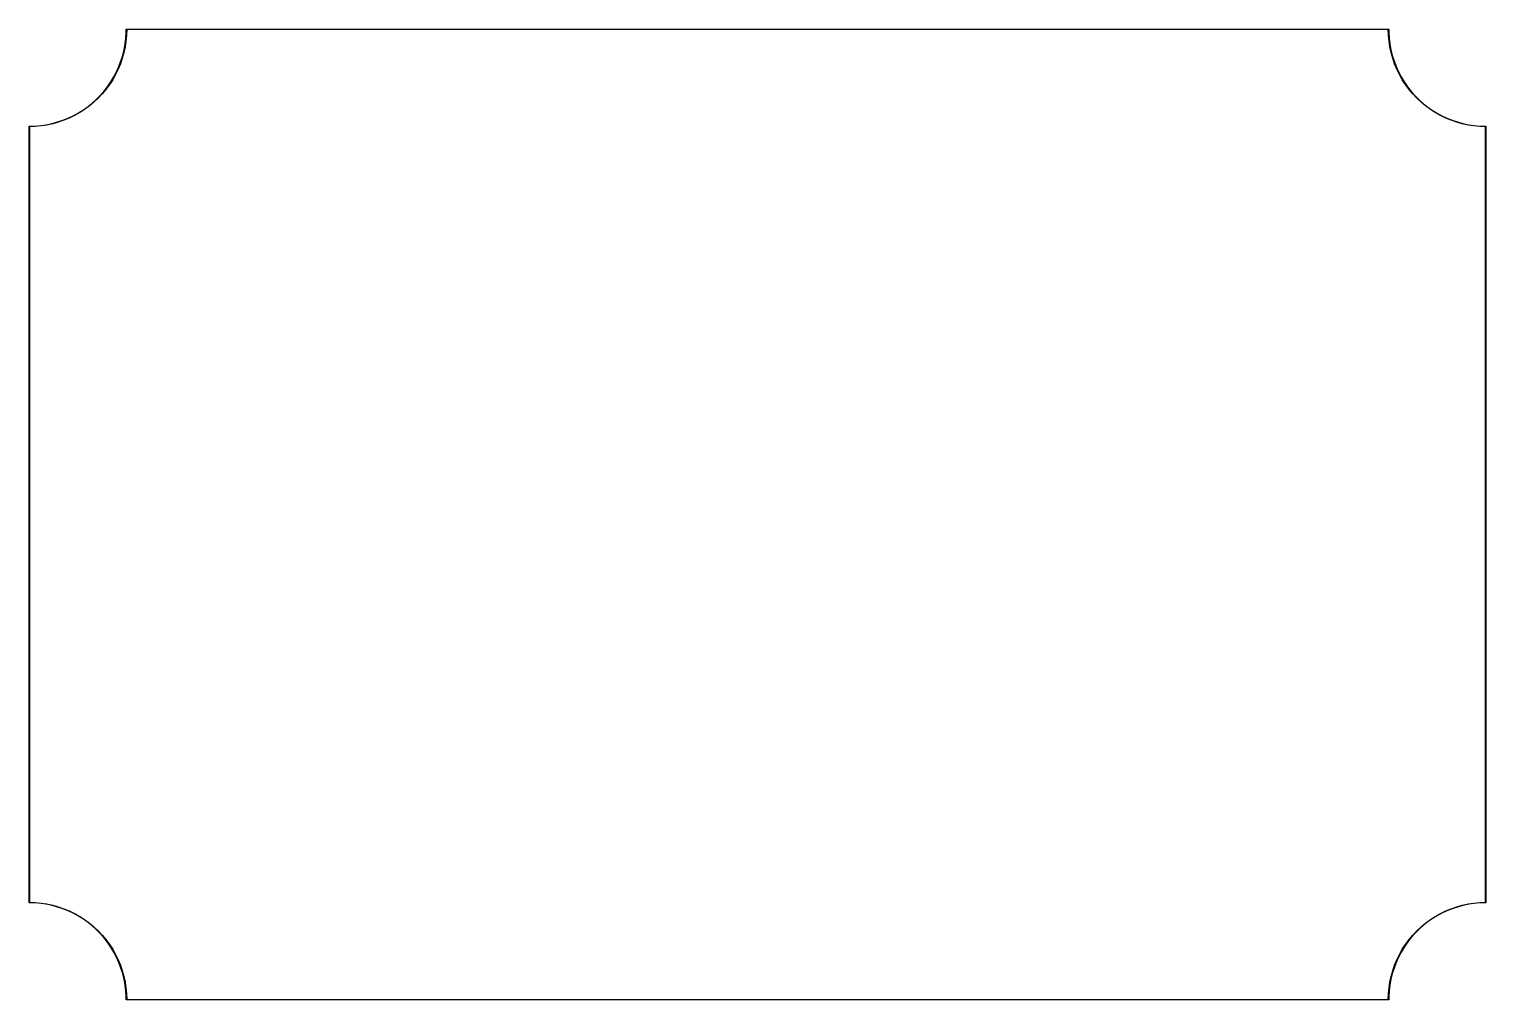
# Model space of a CAD drawing. Header units: millimetres. Extents: x 90 to 240, y -140 to -40.
import ezdxf

# ---------------------------------------------------------------- set-up
doc = ezdxf.new("R2010")
doc.units = ezdxf.units.MM
doc.layers.add('Edge.Cuts', color=254, linetype='CONTINUOUS', true_color=0xd0d2cd)

msp = doc.modelspace()

# ---------------------------------------------------------------- linework, layer by layer
at = {"layer": 'Edge.Cuts', "linetype": 'CONTINUOUS'}
for p, q in [((99.938603, -40.903138), (99.975, -40.301413)), ((99.975, -40), (99.976903, -39.994143)), ((99.975, -40.301413), (99.975, -40)), ((99.976903, -39.990433), (99.978689, -39.988646)), ((99.976903, -39.994143), (99.976903, -39.990433)), ((99.978689, -39.988646), (99.979775, -39.985305)), ((99.979775, -39.985305), (99.988023, -39.979312)), ((99.988023, -39.979312), (99.990433, -39.976903)), ((99.990433, -39.976903), (99.991682, -39.976654)), ((99.991682, -39.976654), (99.992275, -39.976224)), ((99.992275, -39.976224), (99.993847, -39.976224)), ((99.993847, -39.976224), (100, -39.975)), ((100, -39.975), (230, -39.975)), ((100.024245, -40.025), (100.00671, -40.605294)), ((229.975755, -40.025), (100.024245, -40.025)), ((229.99329, -40.605294), (229.975755, -40.025)), ((230, -39.975), (230.006153, -39.976224)), ((230.006153, -39.976224), (230.007725, -39.976224)), ((230.007725, -39.976224), (230.008317, -39.976654)), ((230.008317, -39.976654), (230.009567, -39.976903)), ((230.009567, -39.976903), (230.011976, -39.979312)), ((230.011976, -39.979312), (230.020225, -39.985305)), ((230.020225, -39.985305), (230.02131, -39.988646)), ((230.02131, -39.988646), (230.023097, -39.990433)), ((230.023097, -39.990433), (230.023097, -39.994143)), ((230.023097, -39.994143), (230.025, -40)), ((230.025, -40), (230.025, -40.301413)), ((230.025, -40.301413), (230.061397, -40.903138)), ((99.86079, -41.807057), (99.733692, -42.39914)), ((99.757278, -42.09452), (99.86594, -41.501569)), ((99.951907, -41.20838), (99.86079, -41.807057)), ((99.86594, -41.501569), (99.938603, -40.903138)), ((100.00671, -40.605294), (99.951907, -41.20838)), ((230.048093, -41.20838), (229.99329, -40.605294)), ((230.13921, -41.807057), (230.048093, -41.20838)), ((230.061397, -40.903138), (230.13406, -41.501569)), ((230.13406, -41.501569), (230.242722, -42.09452)), ((230.266308, -42.39914), (230.13921, -41.807057)), ((99.219905, -43.81901), (99.43367, -43.255358)), ((99.571077, -42.982468), (99.373538, -43.554914)), ((99.43367, -43.255358), (99.613012, -42.679828)), ((99.733692, -42.39914), (99.571077, -42.982468)), ((99.613012, -42.679828), (99.757278, -42.09452)), ((230.242722, -42.09452), (230.386988, -42.679828)), ((230.428923, -42.982468), (230.266308, -42.39914)), ((230.386988, -42.679828), (230.56633, -43.255358)), ((230.626462, -43.554914), (230.428923, -42.982468)), ((230.56633, -43.255358), (230.780095, -43.81901)), ((98.380486, -45.418388), (98.692351, -44.902502)), ((98.876697, -44.65885), (98.579207, -45.186312)), ((98.692351, -44.902502), (98.972498, -44.368726)), ((99.141796, -44.114388), (98.876697, -44.65885)), ((98.972498, -44.368726), (99.219905, -43.81901)), ((99.373538, -43.554914), (99.141796, -44.114388)), ((230.858204, -44.114388), (230.626462, -43.554914)), ((230.780095, -43.81901), (231.027502, -44.368726)), ((231.123303, -44.65885), (230.858204, -44.114388)), ((231.027502, -44.368726), (231.307649, -44.902502)), ((231.420793, -45.186312), (231.123303, -44.65885)), ((231.307649, -44.902502), (231.619514, -45.418388)), ((97.266521, -46.840259), (97.666269, -46.389038)), ((97.891515, -46.182607), (97.50382, -46.647805)), ((97.666269, -46.389038), (98.038042, -45.914504)), ((98.250413, -45.694849), (97.891515, -46.182607)), ((98.038042, -45.914504), (98.380486, -45.418388)), ((98.579207, -45.186312), (98.250413, -45.694849)), ((231.749587, -45.694849), (231.420793, -45.186312)), ((231.619514, -45.418388), (231.961958, -45.914504)), ((232.108485, -46.182607), (231.749587, -45.694849)), ((231.961958, -45.914504), (232.333731, -46.389038)), ((232.49618, -46.647805), (232.108485, -46.182607)), ((232.333731, -46.389038), (232.733479, -46.840259)), ((96.182607, -47.891515), (95.694849, -48.250413)), ((95.914504, -48.038042), (96.389038, -47.666269)), ((96.647805, -47.50382), (96.182607, -47.891515)), ((96.389038, -47.666269), (96.840259, -47.266521)), ((97.088746, -47.088746), (96.647805, -47.50382)), ((96.840259, -47.266521), (97.266521, -46.840259)), ((97.50382, -46.647805), (97.088746, -47.088746)), ((232.911254, -47.088746), (232.49618, -46.647805)), ((232.733479, -46.840259), (233.159741, -47.266521)), ((233.352195, -47.50382), (232.911254, -47.088746)), ((233.159741, -47.266521), (233.610962, -47.666269)), ((233.817393, -47.891515), (233.352195, -47.50382)), ((233.610962, -47.666269), (234.085496, -48.038042)), ((234.305151, -48.250413), (233.817393, -47.891515)), ((92.679828, -49.613012), (93.255358, -49.43367)), ((93.554914, -49.373538), (92.982468, -49.571077)), ((93.255358, -49.43367), (93.81901, -49.219905)), ((94.114388, -49.141796), (93.554914, -49.373538)), ((93.81901, -49.219905), (94.368726, -48.972498)), ((94.65885, -48.876697), (94.114388, -49.141796)), ((94.368726, -48.972498), (94.902502, -48.692351)), ((95.186312, -48.579207), (94.65885, -48.876697)), ((94.902502, -48.692351), (95.418388, -48.380486)), ((95.694849, -48.250413), (95.186312, -48.579207)), ((95.418388, -48.380486), (95.914504, -48.038042)), ((234.085496, -48.038042), (234.581612, -48.380486)), ((234.813688, -48.579207), (234.305151, -48.250413)), ((234.581612, -48.380486), (235.097498, -48.692351)), ((235.34115, -48.876697), (234.813688, -48.579207)), ((235.097498, -48.692351), (235.631274, -48.972498)), ((235.885612, -49.141796), (235.34115, -48.876697)), ((235.631274, -48.972498), (236.18099, -49.219905)), ((236.445086, -49.373538), (235.885612, -49.141796)), ((236.18099, -49.219905), (236.744642, -49.43367)), ((237.017532, -49.571077), (236.445086, -49.373538)), ((236.744642, -49.43367), (237.320172, -49.613012)), ((89.975, -50), (89.976224, -49.993846)), ((89.975, -130), (89.975, -50)), ((89.976224, -49.992275), (89.976654, -49.991682)), ((89.976224, -49.993846), (89.976224, -49.992275)), ((89.976654, -49.991682), (89.976903, -49.990433)), ((89.976903, -49.990433), (89.979312, -49.988023)), ((89.979312, -49.988023), (89.985305, -49.979775)), ((89.985305, -49.979775), (89.988646, -49.978689)), ((89.988646, -49.978689), (89.990433, -49.976903)), ((89.990433, -49.976903), (89.994144, -49.976903)), ((89.994144, -49.976903), (90, -49.975)), ((90, -49.975), (90.301413, -49.975)), ((90.605294, -50.00671), (90.025, -50.024244)), ((90.025, -50.024244), (90.025, -129.975755)), ((90.301413, -49.975), (90.903138, -49.938603)), ((91.20838, -49.951907), (90.605294, -50.00671)), ((90.903138, -49.938603), (91.501569, -49.86594)), ((91.807057, -49.86079), (91.20838, -49.951907)), ((91.501569, -49.86594), (92.09452, -49.757278)), ((92.39914, -49.733692), (91.807057, -49.86079)), ((92.09452, -49.757278), (92.679828, -49.613012)), ((92.982468, -49.571077), (92.39914, -49.733692)), ((237.60086, -49.733692), (237.017532, -49.571077)), ((237.320172, -49.613012), (237.90548, -49.757278)), ((238.192943, -49.86079), (237.60086, -49.733692)), ((237.90548, -49.757278), (238.498431, -49.86594)), ((238.79162, -49.951907), (238.192943, -49.86079)), ((238.498431, -49.86594), (239.096862, -49.938603)), ((239.394706, -50.00671), (238.79162, -49.951907)), ((239.096862, -49.938603), (239.698587, -49.975)), ((239.975, -50.024244), (239.394706, -50.00671)), ((239.698587, -49.975), (240, -49.975)), ((239.975, -129.975755), (239.975, -50.024244)), ((240, -49.975), (240.005856, -49.976903)), ((240.005856, -49.976903), (240.009567, -49.976903)), ((240.009567, -49.976903), (240.011353, -49.978689)), ((240.011353, -49.978689), (240.014695, -49.979775)), ((240.014695, -49.979775), (240.020687, -49.988023)), ((240.020687, -49.988023), (240.023097, -49.990433)), ((240.023097, -49.990433), (240.023345, -49.991682)), ((240.023345, -49.991682), (240.023776, -49.992275)), ((240.023776, -49.992275), (240.023776, -49.993846)), ((240.023776, -49.993846), (240.025, -50)), ((240.025, -50), (240.025, -130)), ((89.976224, -130.006153), (89.975, -130)), ((89.976224, -130.007725), (89.976224, -130.006153)), ((89.976654, -130.008317), (89.976224, -130.007725)), ((89.976903, -130.009567), (89.976654, -130.008317)), ((89.979312, -130.011976), (89.976903, -130.009567)), ((89.985305, -130.020225), (89.979312, -130.011976)), ((89.988646, -130.02131), (89.985305, -130.020225)), ((89.990433, -130.023097), (89.988646, -130.02131)), ((89.994144, -130.023097), (89.990433, -130.023097)), ((90, -130.025), (89.994144, -130.023097)), ((90.301413, -130.025), (90, -130.025)), ((90.025, -129.975755), (90.605294, -129.99329)), ((90.903138, -130.061397), (90.301413, -130.025)), ((90.605294, -129.99329), (91.20838, -130.048093)), ((91.501569, -130.13406), (90.903138, -130.061397)), ((91.20838, -130.048093), (91.807057, -130.13921)), ((92.09452, -130.242722), (91.501569, -130.13406)), ((91.807057, -130.13921), (92.39914, -130.266308)), ((92.679828, -130.386988), (92.09452, -130.242722)), ((92.39914, -130.266308), (92.982468, -130.428923)), ((93.255358, -130.56633), (92.679828, -130.386988)), ((92.982468, -130.428923), (93.554914, -130.626462)), ((236.445086, -130.626462), (237.017532, -130.428923)), ((237.320172, -130.386988), (236.744642, -130.56633)), ((237.017532, -130.428923), (237.60086, -130.266308)), ((237.90548, -130.242722), (237.320172, -130.386988)), ((237.60086, -130.266308), (238.192943, -130.13921)), ((238.498431, -130.13406), (237.90548, -130.242722)), ((238.192943, -130.13921), (238.79162, -130.048093)), ((239.096862, -130.061397), (238.498431, -130.13406)), ((238.79162, -130.048093), (239.394706, -129.99329)), ((239.698587, -130.025), (239.096862, -130.061397)), ((239.394706, -129.99329), (239.975, -129.975755)), ((240, -130.025), (239.698587, -130.025)), ((240.005856, -130.023097), (240, -130.025)), ((240.009567, -130.023097), (240.005856, -130.023097)), ((240.011353, -130.02131), (240.009567, -130.023097)), ((240.014695, -130.020225), (240.011353, -130.02131)), ((240.020687, -130.011976), (240.014695, -130.020225)), ((240.023097, -130.009567), (240.020687, -130.011976)), ((240.023345, -130.008317), (240.023097, -130.009567)), ((240.023776, -130.007725), (240.023345, -130.008317)), ((240.025, -130), (240.023776, -130.006153)), ((240.023776, -130.006153), (240.023776, -130.007725)), ((93.81901, -130.780095), (93.255358, -130.56633)), ((93.554914, -130.626462), (94.114388, -130.858204)), ((94.368726, -131.027502), (93.81901, -130.780095)), ((94.114388, -130.858204), (94.65885, -131.123303)), ((94.902502, -131.307649), (94.368726, -131.027502)), ((94.65885, -131.123303), (95.186312, -131.420793)), ((95.418388, -131.619514), (94.902502, -131.307649)), ((95.186312, -131.420793), (95.694849, -131.749587)), ((95.914504, -131.961958), (95.418388, -131.619514)), ((95.694849, -131.749587), (96.182607, -132.108485)), ((96.389038, -132.333731), (95.914504, -131.961958)), ((234.085496, -131.961958), (233.610962, -132.333731)), ((233.817393, -132.108485), (234.305151, -131.749587)), ((234.581612, -131.619514), (234.085496, -131.961958)), ((234.305151, -131.749587), (234.813688, -131.420793)), ((235.097498, -131.307649), (234.581612, -131.619514)), ((234.813688, -131.420793), (235.34115, -131.123303)), ((235.631274, -131.027502), (235.097498, -131.307649)), ((235.34115, -131.123303), (235.885612, -130.858204)), ((236.18099, -130.780095), (235.631274, -131.027502)), ((235.885612, -130.858204), (236.445086, -130.626462)), ((236.744642, -130.56633), (236.18099, -130.780095)), ((96.182607, -132.108485), (96.647805, -132.49618)), ((96.840259, -132.733479), (96.389038, -132.333731)), ((96.647805, -132.49618), (97.088746, -132.911254)), ((97.266521, -133.159741), (96.840259, -132.733479)), ((97.088746, -132.911254), (97.50382, -133.352195)), ((97.666269, -133.610962), (97.266521, -133.159741)), ((97.50382, -133.352195), (97.891515, -133.817393)), ((232.108485, -133.817393), (232.49618, -133.352195)), ((232.733479, -133.159741), (232.333731, -133.610962)), ((232.49618, -133.352195), (232.911254, -132.911254)), ((233.159741, -132.733479), (232.733479, -133.159741)), ((232.911254, -132.911254), (233.352195, -132.49618)), ((233.610962, -132.333731), (233.159741, -132.733479)), ((233.352195, -132.49618), (233.817393, -132.108485)), ((98.038042, -134.085496), (97.666269, -133.610962)), ((97.891515, -133.817393), (98.250413, -134.305151)), ((98.380486, -134.581612), (98.038042, -134.085496)), ((98.250413, -134.305151), (98.579207, -134.813688)), ((98.692351, -135.097498), (98.380486, -134.581612)), ((98.579207, -134.813688), (98.876697, -135.34115)), ((231.123303, -135.34115), (231.420793, -134.813688)), ((231.619514, -134.581612), (231.307649, -135.097498)), ((231.420793, -134.813688), (231.749587, -134.305151)), ((231.961958, -134.085496), (231.619514, -134.581612)), ((231.749587, -134.305151), (232.108485, -133.817393)), ((232.333731, -133.610962), (231.961958, -134.085496)), ((98.972498, -135.631274), (98.692351, -135.097498)), ((98.876697, -135.34115), (99.141796, -135.885612)), ((99.219905, -136.18099), (98.972498, -135.631274)), ((99.141796, -135.885612), (99.373538, -136.445086)), ((99.43367, -136.744642), (99.219905, -136.18099)), ((99.373538, -136.445086), (99.571077, -137.017532)), ((230.428923, -137.017532), (230.626462, -136.445086)), ((230.780095, -136.18099), (230.56633, -136.744642)), ((230.626462, -136.445086), (230.858204, -135.885612)), ((231.027502, -135.631274), (230.780095, -136.18099)), ((230.858204, -135.885612), (231.123303, -135.34115)), ((231.307649, -135.097498), (231.027502, -135.631274)), ((99.613012, -137.320172), (99.43367, -136.744642)), ((99.571077, -137.017532), (99.733692, -137.60086)), ((99.757278, -137.90548), (99.613012, -137.320172)), ((99.733692, -137.60086), (99.86079, -138.192943)), ((99.86594, -138.498431), (99.757278, -137.90548)), ((230.242722, -137.90548), (230.13406, -138.498431)), ((230.13921, -138.192943), (230.266308, -137.60086)), ((230.386988, -137.320172), (230.242722, -137.90548)), ((230.266308, -137.60086), (230.428923, -137.017532)), ((230.56633, -136.744642), (230.386988, -137.320172)), ((99.86079, -138.192943), (99.951907, -138.79162)), ((99.938603, -139.096862), (99.86594, -138.498431)), ((99.975, -139.698587), (99.938603, -139.096862)), ((99.951907, -138.79162), (100.00671, -139.394706)), ((100.00671, -139.394706), (100.024245, -139.975)), ((229.975755, -139.975), (229.99329, -139.394706)), ((229.99329, -139.394706), (230.048093, -138.79162)), ((230.061397, -139.096862), (230.025, -139.698587)), ((230.048093, -138.79162), (230.13921, -138.192943)), ((230.13406, -138.498431), (230.061397, -139.096862)), ((99.975, -140), (99.975, -139.698587)), ((99.976903, -140.005856), (99.975, -140)), ((99.976903, -140.009567), (99.976903, -140.005856)), ((99.978689, -140.011353), (99.976903, -140.009567)), ((99.979775, -140.014695), (99.978689, -140.011353)), ((99.988023, -140.020687), (99.979775, -140.014695)), ((99.990433, -140.023097), (99.988023, -140.020687)), ((99.991682, -140.023345), (99.990433, -140.023097)), ((99.992275, -140.023776), (99.991682, -140.023345)), ((99.993847, -140.023776), (99.992275, -140.023776)), ((100, -140.025), (99.993847, -140.023776)), ((230, -140.025), (100, -140.025)), ((100.024245, -139.975), (229.975755, -139.975)), ((230.006153, -140.023776), (230, -140.025)), ((230.007725, -140.023776), (230.006153, -140.023776)), ((230.008317, -140.023345), (230.007725, -140.023776)), ((230.009567, -140.023097), (230.008317, -140.023345)), ((230.011976, -140.020687), (230.009567, -140.023097)), ((230.020225, -140.014695), (230.011976, -140.020687)), ((230.02131, -140.011353), (230.020225, -140.014695)), ((230.023097, -140.009567), (230.02131, -140.011353)), ((230.025, -140), (230.023097, -140.005856)), ((230.023097, -140.005856), (230.023097, -140.009567)), ((230.025, -139.698587), (230.025, -140))]:
    msp.add_line(p, q, dxfattribs=at)

doc.saveas('drawing.dxf')
